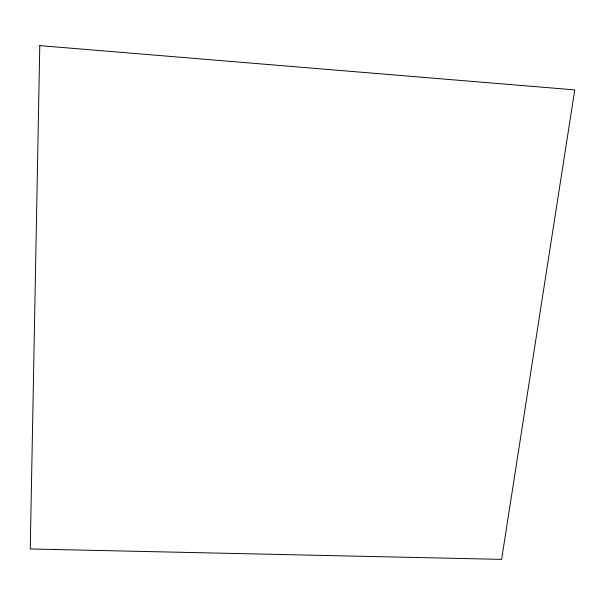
<?xml version="1.0" encoding="UTF-8"?>
<svg xmlns="http://www.w3.org/2000/svg" width="605" height="605" viewBox="0 0 605 605"><rect width="100%" height="100%" fill="white"/><g stroke="black" fill="none" stroke-linecap="round" stroke-linejoin="round"><path stroke-width="0.91" d="M39.779 45.617L30.25 548.962L501.613 559.383L574.75 89.895L39.779 45.617"/></g></svg>
